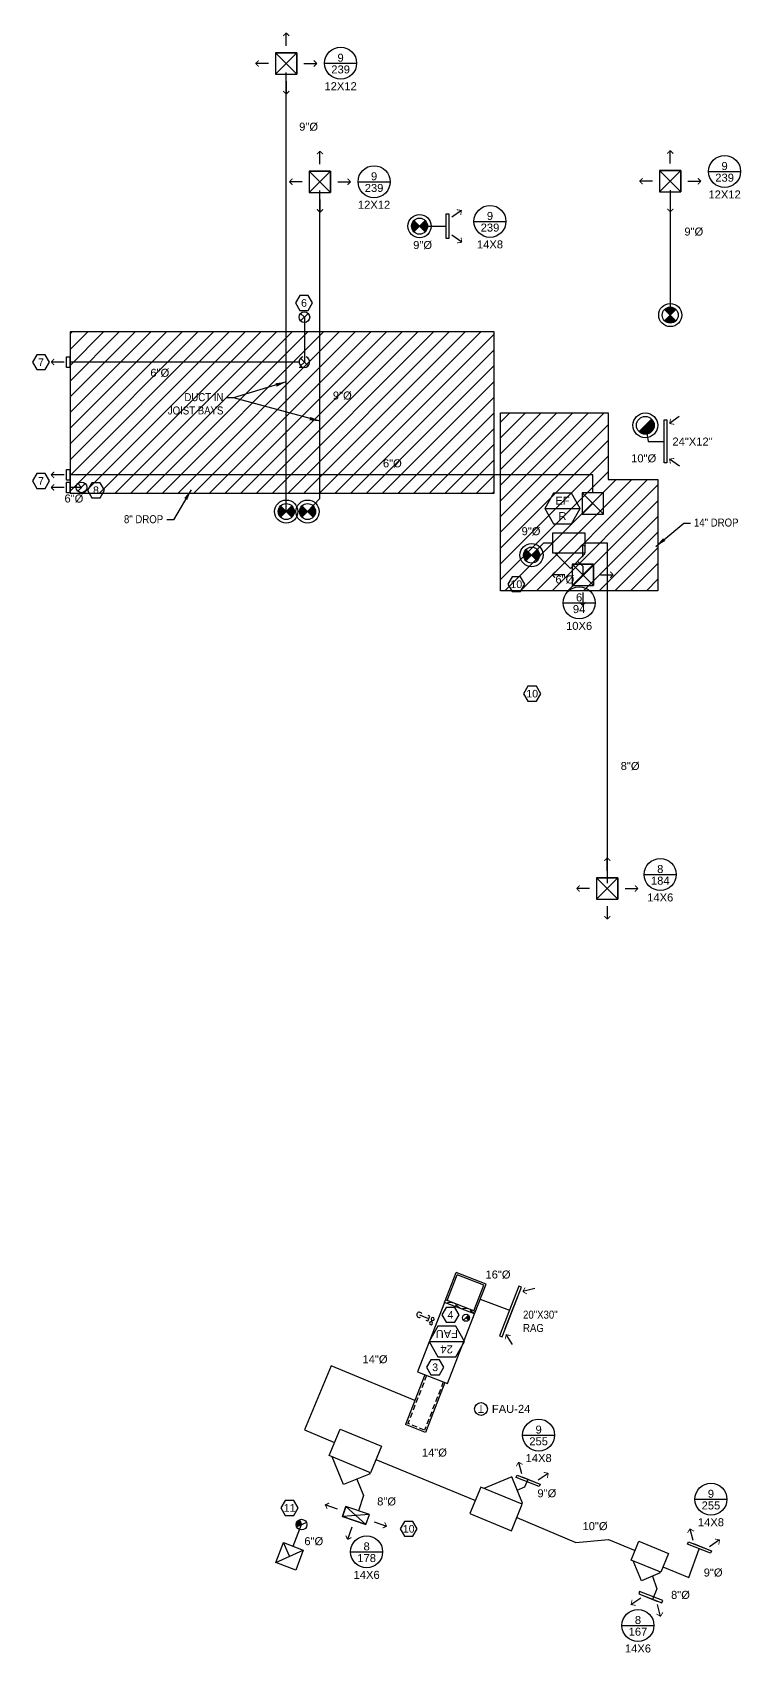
# Model space of a CAD drawing. Extents: x -1303 to 3769, y -1333 to 5867.
# Drawn here: x 3370 to 3769, y -895 to 17 of the extents above; entities that cross this region are included whole.
import ezdxf
from ezdxf.enums import TextEntityAlignment as Align

# ---------------------------------------------------------------- set-up
doc = ezdxf.new("R2010")
doc.units = 0
doc.header["$LTSCALE"] = 24
doc.header["$MEASUREMENT"] = 0
doc.linetypes.add('HIDDEN2', pattern=[0.1875, 0.125, -0.0625])
for name, color, linetype in [('A-COORD-CMPL', 8, 'Continuous'), ('M-ANNO-KEYNOTE', 50, 'Continuous'), ('M-ANNO-TAG-DIF', 50, 'Continuous'), ('M-ANNO-TAG-DUCT', 50, 'Continuous'), ('M-ANNO-TAG-EQUIP', 50, 'Continuous'), ('M-DIF-RA', 121, 'Continuous'), ('M-DIF-SA', 171, 'Continuous'), ('M-DUCT-RA', 130, 'Continuous'), ('M-DUCT-SA', 150, 'Continuous'), ('M-EQUIP-AHU', 255, 'Continuous'), ('M-EQUIP-EF', 255, 'Continuous'), ('M-PIPE', 10, 'Continuous')]:
    doc.layers.add(name, color=color, linetype=linetype)
doc.layers.add('M-DUCT-EA', color=30, linetype='Continuous', lineweight=30)
doc.styles.add('ARC-TEXT', font='arial.ttf', dxfattribs={"width": 0.86, "height": 4.5})
doc.styles.add('Arial', font='arial.ttf')
doc.styles.add('rpm', font='arial.ttf', dxfattribs={"width": 0.85, "height": 0.09375})
doc.styles.get("Standard").update_dxf_attribs({"font": 'arial.ttf'})
doc.dimstyles.new('Standard1', dxfattribs={"dimscale": 24, "dimtxt": 4.5, "dimasz": 0.25, "dimexe": 0.18, "dimexo": 0.0625, "dimgap": 2, "dimtad": 0, "dimtih": 1, "dimtoh": 1, "dimdec": 8, "dimzin": 0, "dimdsep": 46, "dimlunit": 4, "dimtxsty": 'Standard', "dimcen": 0.089844, "dimclre": 256, "dimadec": 0, "dimazin": 0, "dimtfac": 1, "dimtdec": 8, "dimtofl": 0, "dimtmove": 0, "dimatfit": 3, "dimfxl": 1, "dimtolj": 1, "dimtzin": 0, "dimarcsym": 0})
pattern_1 = [(45, (2135.31, -2425.93), (-4.419417, 4.419417), [])]

# ---------------------------------------------------------------- blocks, each defined once
blk = doc.blocks.new('*U37')
for p, q in [((0, 6.95), (0, 14.22)), ((-10.95, 0), (-18.22, 0)), ((-7, 3), (7, 3)), ((7, 3), (-7, 3)), ((-7, 3), (-7, -3)), ((7, 3), (7, -3)), ((7, -3), (7, 3)), ((10.95, 0), (18.22, 0)), ((-7, -3), (7, -3))]:
    blk.add_line(p, q)
at = {"color": 9}
for p, q in [((-7, -3), (7, 3)), ((7, -3), (-7, 3))]:
    blk.add_line(p, q, dxfattribs=at)
at = {"const_width": 0.563}
for points in [[(0, 14.22), (-1.7, 12.52)], [(0, 14.22), (1.7, 12.52)], [(-18.22, 0), (-16.52, 1.7)], [(-18.22, 0), (-16.52, -1.7)], [(18.22, 0), (16.52, 1.7)], [(18.22, 0), (16.52, -1.7)]]:
    blk.add_lwpolyline(points, dxfattribs=at)
blk = doc.blocks.new('GE_SA')
blk.add_line((-9, 0), (9, 0))
blk.add_circle((0, 0), 9)
at = {"style": 'ARC-TEXT'}
for tag, p in [('NECK', (0, 3.08)), ('CFM', (0, -3.49)), ('SIZE', (0, -12.93))]:
    blk.add_attdef(tag, text='', height=4.5, dxfattribs=at).set_placement(p, align=Align.MIDDLE_CENTER)
blk = doc.blocks.new('*U36')
for p, q in [((-6, 6), (6, -6)), ((0, 0), (-6, -6))]:
    blk.add_line(p, q)
blk.add_lwpolyline([(-6, -6), (6, -6), (6, 6), (-6, 6)], close=True)
blk = doc.blocks.new('*U38')
blk.add_hatch(color=256).paths.add_polyline_path([(2.12, 2.12), (0, 0), (2.12, -2.12, 0.198912), (3, 0, 0.198912)])
for p, q in [((-2.12, -2.12), (2.12, 2.12)), ((2.12, -2.12), (0, 0))]:
    blk.add_line(p, q)
blk.add_circle((0, 0), 3)
blk = doc.blocks.new('GE_MKN')
blk.add_lwpolyline([(-2.42, -4.19), (2.42, -4.19), (4.84, 0), (2.42, 4.19), (-2.42, 4.19), (-4.84, 0), (-2.42, -4.19)])
at = {"style": 'Arial'}
blk.add_attdef('NOTE', text='', height=4.27, dxfattribs=at).set_placement((0, 0), align=Align.MIDDLE_CENTER)
blk = doc.blocks.new('*U635')
for p, q in [((-16.9, 7.07), (-13, 1.64)), ((-10, 0), (10, 0)), ((17.03, 7.26), (13, 1.64))]:
    blk.add_line(p, q)
at = {"const_width": 0.45}
for points in [[(-12.98, 1.7), (-15.64, 2.15)], [(-13, 1.64), (-12.56, 4.31)], [(13, 1.64), (12.56, 4.31)], [(13, 1.64), (15.66, 2.09)]]:
    blk.add_lwpolyline(points, dxfattribs=at)
blk.add_lwpolyline([(-15, 0), (15, 0), (15, -1.5), (-15, -1.5)], close=True)
blk = doc.blocks.new('*U39')
at = {"linetype": 'Continuous'}
blk.add_arc((0, 0), 1.5, 221.81031, 138.18969, dxfattribs=at)
blk = doc.blocks.new('*U30')
at = {"linetype": 'Continuous'}
for p, q in [((-5.67, 1.5), (-5.67, -1.5)), ((-5.67, 1.5), (-4.67, 1.5)), ((0, 0), (-5, 0)), ((-5.67, -1.5), (-4.67, -1.5))]:
    blk.add_line(p, q, dxfattribs=at)
blk = doc.blocks.new('GE_FAU')
for p, q in [((0, 0), (18, 0)), ((0, -18), (0, 0)), ((18, -18), (18, 0)), ((1, -16.56), (1, -1)), ((1, -1), (17, -1)), ((17, -16.56), (17, -1)), ((0, -16.56), (18, -16.56)), ((1.46, -60), (1.46, -90)), ((13.55, -60), (13.55, -90)), ((1.46, -90), (13.55, -90))]:
    blk.add_line(p, q)
at = {"linetype": 'HIDDEN2'}
for p, q in [((0, -18), (4.5, -16.56)), ((4.5, -16.56), (9, -18)), ((9, -18), (13.5, -16.56)), ((13.5, -16.56), (18, -18)), ((2.46, -60), (2.46, -89)), ((12.55, -60), (12.55, -89)), ((2.46, -89), (12.55, -89))]:
    blk.add_line(p, q, dxfattribs=at)
blk.add_lwpolyline([(0, -60), (0, -18), (18, -18), (18, -60)], close=True)
for centre in [(20.88, -29.21), (20.88, -31.66)]:
    blk.add_circle(centre, 0.875)
blk = doc.blocks.new('*U636')
for p, q in [((-8.9, 7.07), (-5, 1.64)), ((-4, 0), (4, 0)), ((9.03, 7.26), (5, 1.64))]:
    blk.add_line(p, q)
at = {"const_width": 0.45}
for points in [[(-8.83, 7.07), (-9.26, 4.4)], [(-8.9, 7.07), (-6.23, 6.64)], [(9.03, 7.26), (6.37, 6.83)], [(9.03, 7.26), (9.46, 4.59)]]:
    blk.add_lwpolyline(points, dxfattribs=at)
blk.add_lwpolyline([(-7, 0), (7, 0), (7, -1.5), (-7, -1.5)], close=True)
blk = doc.blocks.new('*U40')
for p, q in [((13.79, 20.01), (1.81, 8.03)), ((25.15, 8.66), (13.79, 20.01)), ((25.15, 8.66), (24.52, 8.03))]:
    blk.add_line(p, q)
blk.add_lwpolyline([(0, 8.03), (0, -8.03), (25.2, -8.03), (25.2, 8.03), (0, 8.03)])
blk = doc.blocks.new('*U41')
for p, q in [((13.79, 20.01), (1.81, 8.03)), ((25.15, 8.66), (13.79, 20.01)), ((25.15, 8.66), (24.52, 8.03))]:
    blk.add_line(p, q)
blk.add_lwpolyline([(0, 8.03), (0, -8.03), (25.2, -8.03), (25.2, 8.03), (0, 8.03)])
blk = doc.blocks.new('*U42')
for p, q in [((9.85, 14.29), (1.29, 5.74)), ((17.96, 6.18), (9.85, 14.29)), ((17.96, 6.18), (17.52, 5.74))]:
    blk.add_line(p, q)
blk.add_lwpolyline([(0, 5.74), (0, -5.74), (18, -5.74), (18, 5.74), (0, 5.74)])
blk = doc.blocks.new('GE_EQM_TAG')
blk.add_line((-10, 0), (10, 0))
blk.add_lwpolyline([(-5, 8.66), (-10, 0), (-5, -8.66), (5, -8.66), (10, 0), (5, 8.66)], close=True)
at = {"style": 'ARC-TEXT', "width": 1.00018}
for tag, p in [('EQM', (0, 4.33)), ('LABEL', (0, -4.33))]:
    blk.add_attdef(tag, text='', height=4.5, dxfattribs=at).set_placement(p, align=Align.MIDDLE_CENTER)
blk = doc.blocks.new('TH')
at = {"layer": 'M-EQUIP-AHU'}
blk.add_circle((0.142, 0.084), 0.075, dxfattribs=at)
at = {"layer": 'M-EQUIP-AHU', "style": 'rpm', "width": 0.85}
blk.add_text('T', height=0.0938, dxfattribs=at).set_placement((0.142, 0.084), align=Align.MIDDLE)
blk = doc.blocks.new('*U29')
blk.add_hatch(color=256).paths.add_polyline_path([(1.41, 1.41), (0, 0), (1.41, -1.41, 0.198912), (2, 0, 0.198912)])
for p, q in [((-1.41, -1.41), (1.41, 1.41)), ((1.41, -1.41), (0, 0))]:
    blk.add_line(p, q)
blk.add_circle((0, 0), 2)
blk = doc.blocks.new('GE_MECH_SD')
for p, q in [((0, 9.95), (0, 17.22)), ((-9.95, 0), (-17.22, 0)), ((-6, 6), (6, 6)), ((6, 6), (-6, 6)), ((-6, 6), (-6, -6)), ((6, 6), (6, -6)), ((6, -6), (6, 6)), ((9.95, 0), (17.22, 0)), ((-6, -6), (6, -6)), ((0, -9.95), (0, -17.22))]:
    blk.add_line(p, q)
at = {"color": 9}
for p, q in [((-6, -6), (6, 6)), ((6, -6), (-6, 6))]:
    blk.add_line(p, q, dxfattribs=at)
at = {"const_width": 0.563}
for points in [[(0, 17.22), (-1.7, 15.52)], [(0, 17.22), (1.7, 15.52)], [(-17.22, 0), (-15.52, 1.7)], [(-17.22, 0), (-15.52, -1.7)], [(17.22, 0), (15.52, 1.7)], [(17.22, 0), (15.52, -1.7)], [(0, -17.22), (-1.7, -15.52)], [(0, -17.22), (1.7, -15.52)]]:
    blk.add_lwpolyline(points, dxfattribs=at)
blk = doc.blocks.new('*U49')
for p, q in [((-2.12, -2.12), (2.12, 2.12)), ((2.12, -2.12), (0, 0))]:
    blk.add_line(p, q)
blk.add_circle((0, 0), 3)
blk = doc.blocks.new('*U46')
for p, q in [((0, 3.48), (0, 10.75)), ((-3, 2), (3, 2)), ((-3, 0), (-3, 2)), ((-3, 0), (3, 0)), ((3, 2), (3, 0))]:
    blk.add_line(p, q)
at = {"const_width": 0.563}
for points in [[(0, 10.75), (-1.7, 9.05)], [(0, 10.75), (1.7, 9.05)]]:
    blk.add_lwpolyline(points, dxfattribs=at)
blk = doc.blocks.new('*U50')
for p, q in [((-2.12, -2.12), (2.12, 2.12)), ((2.12, -2.12), (0, 0))]:
    blk.add_line(p, q)
blk.add_circle((0, 0), 3)
blk = doc.blocks.new('*U637')
for p, q in [((-13.9, 7.07), (-10, 1.64)), ((-5, 0), (5, 0)), ((14.03, 7.26), (10, 1.64))]:
    blk.add_line(p, q)
at = {"const_width": 0.45}
for points in [[(-9.98, 1.7), (-12.64, 2.15)], [(-10, 1.64), (-9.56, 4.31)], [(10, 1.64), (9.56, 4.31)], [(10, 1.64), (12.66, 2.09)]]:
    blk.add_lwpolyline(points, dxfattribs=at)
blk.add_lwpolyline([(-12, 0), (12, 0), (12, -1.5), (-12, -1.5)], close=True)
blk = doc.blocks.new('*U53')
blk.add_hatch(color=256).paths.add_polyline_path([(3.54, 3.54), (-3.54, -3.54), (-3.45, -3.62, 0.659467), (5, 0, 0.198912)])
blk.add_line((-3.54, -3.54), (3.54, 3.54))
at = {"color": 1}
blk.add_circle((0, 0), 7, dxfattribs=at)
blk.add_circle((0, 0), 5)
blk = doc.blocks.new('*U48')
for points in [[(-3.18, -3.18), (0, 0), (-3.18, 3.18, 0.198912), (-4.5, 0, 0.198912)], [(3.18, 3.18), (0, 0), (3.18, -3.18, 0.198912), (4.5, 0, 0.198912)]]:
    blk.add_hatch(color=256).paths.add_polyline_path(points)
for p, q in [((-3.18, -3.18), (3.18, 3.18)), ((3.18, -3.18), (-3.18, 3.18))]:
    blk.add_line(p, q)
at = {"color": 1}
blk.add_circle((0, 0), 6.5, dxfattribs=at)
blk.add_circle((0, 0), 4.5)
blk = doc.blocks.new('*U638')
for p, q in [((-8.9, 7.07), (-5, 1.64)), ((-3, 0), (3, 0)), ((9.03, 7.26), (5, 1.64))]:
    blk.add_line(p, q)
at = {"const_width": 0.45}
for points in [[(-8.83, 7.07), (-9.26, 4.4)], [(-8.9, 7.07), (-6.23, 6.64)], [(9.03, 7.26), (6.37, 6.83)], [(9.03, 7.26), (9.46, 4.59)]]:
    blk.add_lwpolyline(points, dxfattribs=at)
blk.add_lwpolyline([(-7, 0), (7, 0), (7, -1.5), (-7, -1.5)], close=True)
blk = doc.blocks.new('*U47')
for points in [[(-3.18, -3.18), (0, 0), (-3.18, 3.18, 0.198912), (-4.5, 0, 0.198912)], [(3.18, 3.18), (0, 0), (3.18, -3.18, 0.198912), (4.5, 0, 0.198912)]]:
    blk.add_hatch(color=256).paths.add_polyline_path(points)
for p, q in [((-3.18, -3.18), (3.18, 3.18)), ((3.18, -3.18), (-3.18, 3.18))]:
    blk.add_line(p, q)
at = {"color": 1}
blk.add_circle((0, 0), 6.5, dxfattribs=at)
blk.add_circle((0, 0), 4.5)

msp = doc.modelspace()

# ---------------------------------------------------------------- hatches: boundary and pattern name
at = {"layer": 'A-COORD-CMPL'}
h = msp.add_hatch(dxfattribs=at)
h.set_pattern_fill('ANSI31', color=256, scale=50)
h.set_pattern_definition(pattern_1)
h.paths.add_polyline_path([(3391.74, -242.62), (3630.24, -242.62), (3630.24, -151.93), (3391.74, -151.93)])
h = msp.add_hatch(dxfattribs=at)
h.set_pattern_fill('ANSI31', color=256, scale=50)
h.set_pattern_definition(pattern_1)
h.paths.add_polyline_path([(3633.74, -197.43), (3694.24, -197.43), (3694.24, -234.93), (3722.24, -234.93), (3722.24, -297.43), (3633.74, -297.43)])

# ---------------------------------------------------------------- linework, layer by layer
for points in [[(3391.74, -242.62), (3630.24, -242.62), (3630.24, -151.93), (3391.74, -151.93)], [(3633.74, -197.43), (3694.24, -197.43), (3694.24, -234.93), (3722.24, -234.93), (3722.24, -297.43), (3633.74, -297.43)]]:
    msp.add_lwpolyline(points, close=True, dxfattribs=at)
at = {"layer": 'M-DUCT-EA', "linetype": 'Continuous'}
for p, q in [((3523.45, -171.82), (3520.45, -171.82)), ((3525.57, -170.94), (3521.33, -166.69)), ((3523.45, -168.82), (3521.33, -170.94))]:
    msp.add_line(p, q, dxfattribs=at)
for points in [[(3523.45, -143.63), (3523.45, -168.82)], [(3520.45, -168.82), (3391.74, -168.82)], [(3685.71, -242.43), (3685.71, -232.33), (3391.74, -232.33)], [(3398.11, -239.33), (3391.74, -239.33)]]:
    msp.add_lwpolyline(points, dxfattribs=at)
at = {"layer": 'M-DUCT-EA'}
msp.add_lwpolyline([(3517.24, -834.82), (3521.88, -822.63)], dxfattribs=at)
at = {"layer": 'M-DUCT-EA', "linetype": 'Continuous'}
msp.add_arc((3523.45, -168.82), 3, 108.20996, 71.79004, dxfattribs=at)
at = {"layer": 'M-DUCT-RA'}
for points in [[(3715.24, -204.43), (3716.78, -213.43), (3725.74, -213.43)], [(3622.37, -695.76), (3638.92, -701.99)]]:
    msp.add_lwpolyline(points, dxfattribs=at)
at = {"layer": 'M-DUCT-SA'}
for points in [[(3513.24, -252.93), (3513.24, -5.97)], [(3525.25, -252.95), (3532.24, -245.49), (3532.24, -72.45)], [(3729.24, -72.15), (3729.24, -142.43)], [(3588.24, -92.43), (3603.24, -92.43)], [(3651.24, -277.43), (3658.08, -270.59), (3663.25, -270.59)], [(3681.25, -270.59), (3693.86, -270.59), (3693.86, -461.93)], [(3677.16, -280.83), (3679.99, -283.67), (3679.99, -288.43)], [(3585.6, -752.9), (3538.44, -733.36), (3523.53, -769.33), (3540.45, -776.34)], [(3563.73, -785.98), (3619.66, -808.97)], [(3552.95, -797.04), (3556.79, -806.3), (3553.84, -814.8)], [(3643.14, -803.17), (3647.47, -801.38), (3649.26, -797.13)], [(3642.94, -818.61), (3676.18, -832.64), (3694.59, -830.98), (3709.44, -837.22)], [(3725.17, -846.27), (3739.7, -852.29), (3745.54, -836.18)], [(3719.35, -851.59), (3721.65, -858.72), (3719.34, -864.66)]]:
    msp.add_lwpolyline(points, dxfattribs=at)

# ---------------------------------------------------------------- block references
at = {"layer": 'M-ANNO-KEYNOTE'}
ref = msp.add_blockref('GE_MKN', (3523.24, -135.61), dxfattribs=at)
ref.add_attrib('NOTE', '6', dxfattribs={"layer": '0', "height": 4.27, "style": 'ARC-TEXT', "width": 1.00018}).set_placement((3523.24, -135.61), align=Align.MIDDLE_CENTER)
ref = msp.add_blockref('GE_MKN', (3375.31, -168.93), dxfattribs=at)
ref.add_attrib('NOTE', '7', dxfattribs={"layer": '0', "height": 4.27, "style": 'ARC-TEXT', "width": 1.00018}).set_placement((3375.31, -168.93), align=Align.MIDDLE_CENTER)
ref = msp.add_blockref('GE_MKN', (3375.31, -235.69), dxfattribs=at)
ref.add_attrib('NOTE', '7', dxfattribs={"layer": '0', "height": 4.27, "style": 'ARC-TEXT', "width": 1.00018}).set_placement((3375.31, -235.69), align=Align.MIDDLE_CENTER)
ref = msp.add_blockref('GE_MKN', (3406.24, -240.93), dxfattribs=at)
ref.add_attrib('NOTE', '8', dxfattribs={"layer": '0', "height": 4.27, "style": 'ARC-TEXT', "width": 1.00018}).set_placement((3406.24, -240.93), align=Align.MIDDLE_CENTER)
ref = msp.add_blockref('GE_MKN', (3642.68, -293.77), dxfattribs=at)
ref.add_attrib('NOTE', '10', dxfattribs={"layer": '0', "height": 4.273, "style": 'ARC-TEXT', "width": 1.00018}).set_placement((3642.68, -293.77), align=Align.MIDDLE_CENTER)
ref = msp.add_blockref('GE_MKN', (3651.59, -355.33), dxfattribs=at)
ref.add_attrib('NOTE', '10', dxfattribs={"layer": '0', "height": 4.273, "style": 'ARC-TEXT', "width": 1.00018}).set_placement((3651.59, -355.33), align=Align.MIDDLE_CENTER)
ref = msp.add_blockref('GE_MKN', (3605.65, -704.63), dxfattribs=at)
ref.add_attrib('NOTE', '4', dxfattribs={"layer": '0', "height": 4.27, "style": 'ARC-TEXT', "width": 1.00018}).set_placement((3605.65, -704.63), align=Align.MIDDLE_CENTER)
ref = msp.add_blockref('GE_MKN', (3597.01, -734.15), dxfattribs=at)
ref.add_attrib('NOTE', '3', dxfattribs={"layer": '0', "height": 4.27, "style": 'ARC-TEXT', "width": 1.00018}).set_placement((3597.01, -734.15), align=Align.MIDDLE_CENTER)
ref = msp.add_blockref('GE_MKN', (3515.13, -813.21), dxfattribs=at)
ref.add_attrib('NOTE', '11', dxfattribs={"layer": '0', "height": 4.273, "style": 'ARC-TEXT', "width": 1.00018}).set_placement((3515.13, -813.21), align=Align.MIDDLE_CENTER)
ref = msp.add_blockref('GE_MKN', (3582.13, -824.98), dxfattribs=at)
ref.add_attrib('NOTE', '10', dxfattribs={"layer": '0', "height": 4.273, "style": 'ARC-TEXT', "width": 1.00018}).set_placement((3582.13, -824.98), align=Align.MIDDLE_CENTER)
at = {"layer": 'M-ANNO-TAG-DIF'}
for p, values in [((3543.84, -0.79), {'NECK': '9', 'CFM': '239', 'SIZE': '12X12'}), ((3759.83, -61.68), {'NECK': '9', 'CFM': '239', 'SIZE': '12X12'}), ((3562.66, -67.45), {'NECK': '9', 'CFM': '239', 'SIZE': '12X12'}), ((3627.86, -89.74), {'NECK': '9', 'CFM': '239', 'SIZE': '14X8'}), ((3677.99, -304.28), {'NECK': '6', 'CFM': '94', 'SIZE': '10X6'}), ((3723.63, -457), {'NECK': '8', 'CFM': '184', 'SIZE': '14X6'}), ((3655.23, -772.26), {'NECK': '9', 'CFM': '255', 'SIZE': '14X8'}), ((3752.15, -808.34), {'NECK': '9', 'CFM': '255', 'SIZE': '14X8'}), ((3558.48, -837.94), {'NECK': '8', 'CFM': '178', 'SIZE': '14X6'}), ((3711.1, -879.33), {'NECK': '8', 'CFM': '167', 'SIZE': '14X6'})]:
    msp.add_blockref('GE_SA', p, dxfattribs=at).add_auto_attribs(values)
at = {"layer": 'M-ANNO-TAG-EQUIP'}
msp.add_blockref('GE_EQM_TAG', (3668.66, -251.15), dxfattribs=at).add_auto_attribs({'LABEL': 'R', 'EQM': 'EF'})
ref = msp.add_blockref('GE_EQM_TAG', (3603.57, -719.67), dxfattribs=at)
ref.add_attrib('LABEL', '24', dxfattribs={"layer": '0', "height": 4.5, "rotation": 180, "style": 'ARC-TEXT', "width": 1.00018}).set_placement((3603.51, -724.05), align=Align.MIDDLE_CENTER)
ref.add_attrib('EQM', 'FAU', dxfattribs={"layer": '0', "height": 4.5, "rotation": 180, "style": 'ARC-TEXT', "width": 1.00018}).set_placement((3603.58, -715.41), align=Align.MIDDLE_CENTER)
at = {"layer": 'M-DIF-RA', "rotation": 270}
msp.add_blockref('*U637', (3727.24, -213.43), dxfattribs=at)
at = {"layer": 'M-DIF-RA', "xscale": -1, "rotation": 248.7500000000003}
msp.add_blockref('*U635', (3640.06, -703.07), dxfattribs=at)
at = {"layer": 'M-DIF-SA'}
for p in [(3513.24, -0.97), (3532.24, -67.45), (3729.24, -67.15), (3679.99, -288.43), (3693.86, -464.93)]:
    msp.add_blockref('GE_MECH_SD', p, dxfattribs=at)
for name, p, rotation in [('*U638', (3604.74, -92.43), 270), ('*U636', (3649.62, -797.27), 338.7499999998969), ('*U37', (3552.45, -817.49), 160.853412718936), ('*U636', (3746, -834.75), 338.7499999998969)]:
    msp.add_blockref(name, p, dxfattribs=dict(at, rotation=rotation))
at = {"layer": 'M-DIF-SA', "xscale": -1, "rotation": 158.7499999998989}
msp.add_blockref('*U636', (3718.03, -864.15), dxfattribs=at)
at = {"layer": 'M-DUCT-EA', "linetype": 'Continuous'}
for name, p, rotation in [('*U49', (3523.45, -143.63), 180), ('*U46', (3391.74, -168.82), 90.00000000000004), ('*U46', (3391.74, -232.33), 90.00000000000004), ('*U46', (3391.74, -239.33), 90.00000000000004), ('*U50', (3398.11, -239.33), 180)]:
    msp.add_blockref(name, p, dxfattribs=dict(at, rotation=rotation))
at = {"layer": 'M-DUCT-EA'}
msp.add_blockref('*U29', (3614.38, -706.27), dxfattribs=at)
at = {"layer": 'M-DUCT-EA', "rotation": 159.161925313884}
msp.add_blockref('*U38', (3521.88, -822.63), dxfattribs=at)
at = {"layer": 'M-DUCT-RA'}
msp.add_blockref('*U53', (3715.24, -204.43), dxfattribs=at)
at = {"layer": 'M-DUCT-SA'}
for name, p in [('*U48', (3588.24, -92.43)), ('*U48', (3513.24, -252.93)), ('*U48', (3525.24, -252.93)), ('*U47', (3651.24, -277.43))]:
    msp.add_blockref(name, p, dxfattribs=at)
for name, p, rotation in [('*U48', (3729.24, -142.43), 270), ('*U41', (3619.66, -808.97), 337.4999999999999)]:
    msp.add_blockref(name, p, dxfattribs=dict(at, rotation=rotation))
at = {"layer": 'M-DUCT-SA', "yscale": -1}
msp.add_blockref('*U42', (3663.25, -270.59), dxfattribs=at)
for name, p, rotation in [('*U40', (3540.45, -776.34), 337.5000000000001), ('*U42', (3709.44, -837.22), 337.5000000000006)]:
    msp.add_blockref(name, p, dxfattribs=dict(at, rotation=rotation))
at = {"layer": 'M-EQUIP-AHU', "xscale": -1, "rotation": 338.7499999998864}
msp.add_blockref('GE_FAU', (3625.63, -687.37), dxfattribs=at)
at = {"layer": 'M-EQUIP-AHU', "xscale": 48, "yscale": 48, "zscale": 48, "rotation": 180}
msp.add_blockref('TH', (3629.62, -753.54), dxfattribs=at)
at = {"layer": 'M-EQUIP-EF'}
msp.add_blockref('*U36', (3685.71, -248.43), dxfattribs=at)
at = {"layer": 'M-EQUIP-EF', "xscale": -1, "rotation": 159.161925313884}
msp.add_blockref('*U36', (3515.1, -840.43), dxfattribs=at)
at = {"layer": 'M-PIPE', "rotation": 157.4999999999989}
for name in ['*U39', '*U30']:
    msp.add_blockref(name, (3588.18, -704.66), dxfattribs=at)

# ---------------------------------------------------------------- texts
at = {"layer": 'M-ANNO-TAG-DIF', "style": 'ARC-TEXT'}
msp.add_text('24"X12"', height=4.5, dxfattribs=at).set_placement((3730.47, -215.81))
at = {"layer": 'M-ANNO-TAG-DUCT', "style": 'ARC-TEXT'}
for s, p in [('9"%%c', (3525.84, -36.49)), ('9"%%c', (3742.51, -95.48)), ('9"%%c', (3589.97, -103.02)), ('6"%%c', (3442.15, -174.88)), ('9"%%c', (3544.8, -187.67)), ('6"%%c', (3572.94, -225.79)), ('10"%%c', (3714.32, -222.99)), ('6"%%c', (3393.83, -245.58)), ('9"%%c', (3650.93, -263.98)), ('6"%%c', (3669.97, -291.1)), ('8"%%c', (3706.69, -395.99)), ('16"%%c', (3632.37, -681.98)), ('14"%%c', (3563.19, -729.62)), ('14"%%c', (3596.59, -782.09)), ('8"%%c', (3569.7, -809.58)), ('9"%%c', (3659.86, -805)), ('10"%%c', (3686.95, -823.47)), ('6"%%c', (3528.76, -831.93)), ('9"%%c', (3753.37, -849.55)), ('8"%%c', (3735.01, -862.11))]:
    msp.add_text(s, height=4.5, dxfattribs=at).set_placement(p, align=Align.MIDDLE_CENTER)
at = {"layer": 'M-ANNO-TAG-DUCT', "char_height": 4.5, "width": 37.7939, "style": 'ARC-TEXT'}
for s, insert, attachment_point in [('DUCT IN JOIST BAYS', (3477.9, -186.32), 3), ('8" DROP', (3444.02, -254.96), 3), ('14" DROP', (3742.58, -256.84), 1)]:
    msp.add_mtext(s, dxfattribs=dict(at, insert=insert, attachment_point=attachment_point))
at = {"layer": 'M-ANNO-TAG-EQUIP', "style": 'ARC-TEXT'}
msp.add_text('FAU-24', height=4.5, dxfattribs=at).set_placement((3628.93, -759.76))
at = {"layer": 'M-ANNO-TAG-EQUIP', "insert": (3646.45, -714.35), "char_height": 4.5, "width": 27.6324, "attachment_point": 7, "style": 'ARC-TEXT'}
msp.add_mtext('20"X30"\\PRAG', dxfattribs=at)

# ---------------------------------------------------------------- leaders
at = {"layer": 'M-ANNO-TAG-DUCT'}
for points in [[(3513.24, -179.99), (3483.65, -188.99), (3479.9, -188.99)], [(3532.35, -202.18), (3483.65, -188.99), (3479.9, -188.99)], [(3459.79, -240.69), (3449.77, -257.64), (3446.02, -257.64)], [(3721.23, -272.5), (3736.83, -259.51), (3740.58, -259.51)]]:
    msp.add_leader(points, dimstyle='Standard1', override={"dimgap": 2, "dimtad": 0}, dxfattribs=at)

doc.saveas('drawing.dxf')
